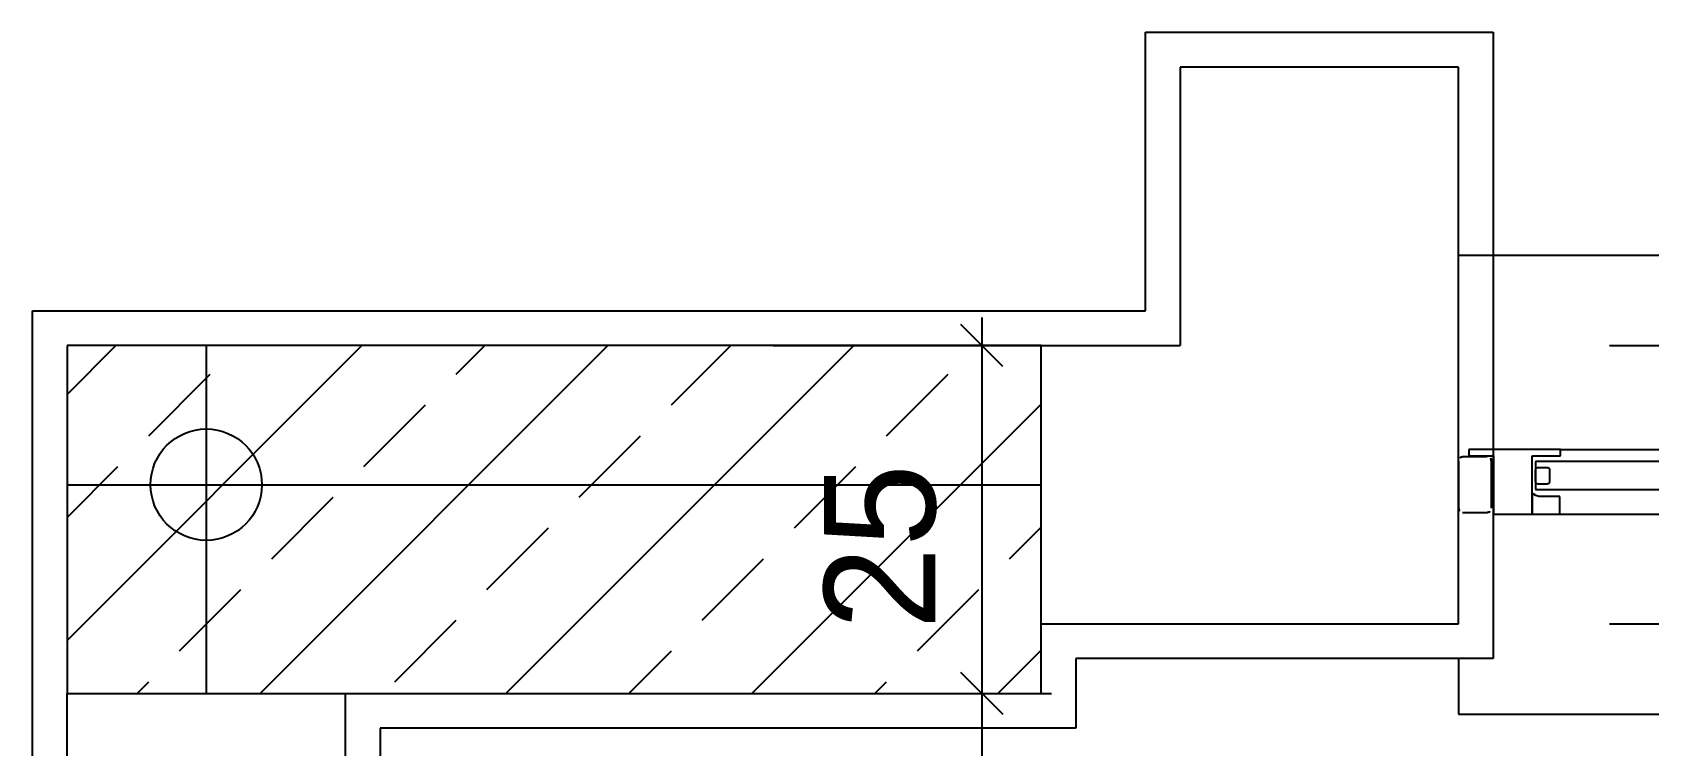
# Model space of a CAD drawing. Extents: x 182769.15 to 182771.38, y 101811.72 to 101812.21.
# Drawn here: x 182769.63089 to 182769.65413, y 101812.11407 to 101812.12432 of the extents above; entities that cross this region are included whole.
import ezdxf

# ---------------------------------------------------------------- set-up
doc = ezdxf.new("R2010")
doc.units = 0
doc.header["$MEASUREMENT"] = 0
doc.linetypes.add('DUZ', pattern=[500, 500])
doc.layers.get('0').update_dxf_attribs({"color": 1, "linetype": 'DUZ'})
for name, color, linetype in [('aks merkezleri', 1, 'Continuous'), ('DENIZLIK', 25, 'Continuous'), ('DUVAR', 7, 'Continuous'), ('iç yatay', 3, 'Continuous'), ('KAPI', 3, 'Continuous'), ('KOLON', 3, 'Continuous'), ('PENCERE', 3, 'Continuous'), ('SIVA', 1, 'Continuous'), ('TARAMA', 15, 'Continuous')]:
    doc.layers.add(name, color=color, linetype=linetype)
doc.styles.add('İÇ ÖLÇÜ', font='stylu.ttf', dxfattribs={"height": 8})

msp = doc.modelspace()

# ---------------------------------------------------------------- linework, layer by layer
at = {"color": 0, "linetype": 'ByBlock'}
for p, q in [((182769.644844, 101812.119524), (182769.644244, 101812.120124)), ((182769.644844, 101812.114524), (182769.644244, 101812.115124)), ((182769.644244, 101812.115124), (182769.644844, 101812.114524))]:
    msp.add_line(p, q, dxfattribs=at)
at = {"layer": 'aks merkezleri'}
for p, q in [((182769.633395, 101812.119824), (182769.633395, 101812.114824)), ((182769.631395, 101812.117824), (182769.645395, 101812.117824))]:
    msp.add_line(p, q, dxfattribs=at)
msp.add_circle((182769.633395, 101812.117824), 0.0008, dxfattribs=at)
at = {"layer": 'DENIZLIK'}
for p, q in [((182769.651395, 101812.120324), (182769.651395, 101812.121124)), ((182769.651395, 101812.121124), (182769.681395, 101812.121124)), ((182769.651395, 101812.115324), (182769.651395, 101812.114524)), ((182769.651395, 101812.114524), (182769.681395, 101812.114524))]:
    msp.add_line(p, q, dxfattribs=at)
at = {"layer": 'DUVAR'}
for p, q in [((182769.651395, 101812.123824), (182769.647395, 101812.123824)), ((182769.647395, 101812.123824), (182769.647395, 101812.119824)), ((182769.651395, 101812.119824), (182769.651395, 101812.123824)), ((182769.651395, 101812.115824), (182769.651395, 101812.119824)), ((182769.651395, 101812.115824), (182769.651395, 101812.119824))]:
    msp.add_line(p, q, dxfattribs=at)
at = {"layer": 'DUVAR', "ltscale": 50}
for p, q in [((182769.645395, 101812.119824), (182769.647395, 101812.119824)), ((182769.645395, 101812.115824), (182769.651395, 101812.115824)), ((182769.631395, 101812.094824), (182769.631395, 101812.114824)), ((182769.635395, 101812.090824), (182769.635395, 101812.114824))]:
    msp.add_line(p, q, dxfattribs=at)
at = {"layer": 'iç yatay'}
for p, q in [((182769.644544, 101812.120224), (182769.644544, 101812.114424)), ((182769.641544, 101812.119824), (182769.645544, 101812.119824)), ((182769.653566, 101812.119823), (182769.657566, 101812.119823)), ((182769.653566, 101812.115824), (182769.657566, 101812.115824)), ((182769.653566, 101812.115824), (182769.657566, 101812.115824)), ((182769.644544, 101812.115224), (182769.644544, 101812.090412)), ((182769.641395, 101812.114824), (182769.645544, 101812.114824)), ((182769.641395, 101812.114824), (182769.645544, 101812.114824))]:
    msp.add_line(p, q, dxfattribs=at)
at = {"layer": 'KAPI'}
for p, q in [((182769.65286, 101812.11833), (182769.651545, 101812.11833)), ((182769.651545, 101812.11833), (182769.651545, 101812.118238)), ((182769.651545, 101812.118238), (182769.651901, 101812.118238)), ((182769.651901, 101812.118238), (182769.651901, 101812.1174)), ((182769.652454, 101812.1174), (182769.652454, 101812.118238)), ((182769.652454, 101812.118238), (182769.65286, 101812.118238)), ((182769.65286, 101812.118238), (182769.65286, 101812.11833)), ((182769.651901, 101812.1174), (182769.652454, 101812.1174))]:
    msp.add_line(p, q, dxfattribs=at)
at = {"layer": 'KOLON'}
for p, q in [((182769.631395, 101812.119824), (182769.631395, 101812.114824)), ((182769.645395, 101812.119824), (182769.631395, 101812.119824)), ((182769.645395, 101812.114824), (182769.645395, 101812.119824)), ((182769.631395, 101812.114824), (182769.645395, 101812.114824))]:
    msp.add_line(p, q, dxfattribs=at)
at = {"layer": 'PENCERE'}
for p, q in [((182769.65181, 101812.118224), (182769.651455, 101812.118224)), ((182769.651395, 101812.118164), (182769.651395, 101812.117484)), ((182769.65187, 101812.117484), (182769.65187, 101812.118164)), ((182769.660395, 101812.118155), (182769.652505, 101812.118155)), ((182769.652505, 101812.118155), (182769.652505, 101812.117753)), ((182769.652505, 101812.118033), (182769.652506, 101812.11804)), ((182769.652505, 101812.117873), (182769.652505, 101812.118033)), ((182769.652505, 101812.118033), (182769.652505, 101812.118033)), ((182769.652506, 101812.11804), (182769.652507, 101812.118047)), ((182769.652507, 101812.118047), (182769.65251, 101812.118053)), ((182769.65251, 101812.118053), (182769.652513, 101812.118059)), ((182769.652513, 101812.118059), (182769.652517, 101812.118064)), ((182769.652517, 101812.118064), (182769.652522, 101812.118068)), ((182769.652522, 101812.118068), (182769.652527, 101812.118071)), ((182769.652527, 101812.118071), (182769.652533, 101812.118073)), ((182769.652533, 101812.118073), (182769.652538, 101812.118073)), ((182769.652538, 101812.118073), (182769.652672, 101812.118073)), ((182769.652672, 101812.118073), (182769.652678, 101812.118073)), ((182769.652678, 101812.118073), (182769.652683, 101812.118071)), ((182769.652683, 101812.118071), (182769.652688, 101812.118068)), ((182769.652688, 101812.118068), (182769.652693, 101812.118064)), ((182769.652693, 101812.118064), (182769.652697, 101812.118059)), ((182769.652697, 101812.118059), (182769.652701, 101812.118053)), ((182769.652701, 101812.118053), (182769.652703, 101812.118047)), ((182769.652703, 101812.118047), (182769.652705, 101812.11804)), ((182769.652705, 101812.11804), (182769.652705, 101812.118033)), ((182769.652705, 101812.118033), (182769.652705, 101812.117873)), ((182769.652506, 101812.117866), (182769.652505, 101812.117873)), ((182769.652507, 101812.117859), (182769.652506, 101812.117866)), ((182769.65251, 101812.117853), (182769.652507, 101812.117859)), ((182769.652513, 101812.117847), (182769.65251, 101812.117853)), ((182769.652517, 101812.117842), (182769.652513, 101812.117847)), ((182769.652522, 101812.117838), (182769.652517, 101812.117842)), ((182769.652527, 101812.117836), (182769.652522, 101812.117838)), ((182769.652533, 101812.117834), (182769.652527, 101812.117836)), ((182769.652538, 101812.117833), (182769.652533, 101812.117834)), ((182769.652672, 101812.117833), (182769.652538, 101812.117833)), ((182769.652538, 101812.117833), (182769.652538, 101812.117833)), ((182769.652678, 101812.117834), (182769.652672, 101812.117833)), ((182769.652683, 101812.117836), (182769.652678, 101812.117834)), ((182769.652688, 101812.117838), (182769.652683, 101812.117836)), ((182769.652693, 101812.117842), (182769.652688, 101812.117838)), ((182769.652697, 101812.117847), (182769.652693, 101812.117842)), ((182769.652701, 101812.117853), (182769.652697, 101812.117847)), ((182769.652703, 101812.117859), (182769.652701, 101812.117853)), ((182769.652705, 101812.117866), (182769.652703, 101812.117859)), ((182769.652705, 101812.117873), (182769.652705, 101812.117866)), ((182769.652468, 101812.117691), (182769.652454, 101812.117701)), ((182769.652454, 101812.117701), (182769.652454, 101812.1174)), ((182769.65251, 101812.11767), (182769.652468, 101812.117691)), ((182769.652505, 101812.117753), (182769.660395, 101812.117753)), ((182769.652552, 101812.117656), (182769.65251, 101812.11767)), ((182769.652853, 101812.117656), (182769.652552, 101812.117656)), ((182769.652853, 101812.1174), (182769.652853, 101812.117656)), ((182769.651455, 101812.117424), (182769.65181, 101812.117424)), ((182769.652454, 101812.1174), (182769.652853, 101812.1174))]:
    msp.add_line(p, q, dxfattribs=at)
at = {"layer": 'PENCERE', "color": 1}
for p, q in [((182769.65286, 101812.118329), (182769.660395, 101812.118329)), ((182769.652853, 101812.1174), (182769.660395, 101812.1174))]:
    msp.add_line(p, q, dxfattribs=at)
at = {"layer": 'PENCERE'}
for centre, start, end in [((182769.651455, 101812.118164), 90, 180), ((182769.65181, 101812.118164), 0, 90), ((182769.651455, 101812.117484), 180, 270), ((182769.65181, 101812.117484), 270, 0)]:
    msp.add_arc(centre, 0.00006, start, end, dxfattribs=at)
at = {"layer": 'SIVA'}
for p, q in [((182769.646895, 101812.120324), (182769.646895, 101812.124324)), ((182769.646895, 101812.124324), (182769.651895, 101812.124324)), ((182769.651895, 101812.124324), (182769.651895, 101812.115324)), ((182769.630895, 101812.120324), (182769.646895, 101812.120324)), ((182769.630895, 101812.095324), (182769.630895, 101812.120324)), ((182769.651895, 101812.115324), (182769.645895, 101812.115324)), ((182769.645895, 101812.115324), (182769.645895, 101812.114324)), ((182769.645895, 101812.114324), (182769.635895, 101812.114324)), ((182769.635895, 101812.114324), (182769.635895, 101812.090324))]:
    msp.add_line(p, q, dxfattribs=at)
at = {"layer": 'TARAMA'}
for p, q in [((182769.631395, 101812.119122), (182769.632097, 101812.119824)), ((182769.631395, 101812.115586), (182769.635632, 101812.119824)), ((182769.634168, 101812.114824), (182769.639168, 101812.119824)), ((182769.636988, 101812.119412), (182769.6374, 101812.119824)), ((182769.637703, 101812.114824), (182769.642703, 101812.119824)), ((182769.640081, 101812.11897), (182769.640935, 101812.119824)), ((182769.632568, 101812.118528), (182769.633452, 101812.119412)), ((182769.643175, 101812.118528), (182769.644059, 101812.119412)), ((182769.635662, 101812.118086), (182769.636546, 101812.11897)), ((182769.641239, 101812.114824), (182769.645395, 101812.11898)), ((182769.638756, 101812.117644), (182769.639639, 101812.118528)), ((182769.631395, 101812.117354), (182769.632126, 101812.118086)), ((182769.641849, 101812.117202), (182769.642733, 101812.118086)), ((182769.634336, 101812.11676), (182769.63522, 101812.117644)), ((182769.63743, 101812.116318), (182769.638314, 101812.117202)), ((182769.644943, 101812.11676), (182769.645395, 101812.117212)), ((182769.640523, 101812.115876), (182769.641407, 101812.11676)), ((182769.63301, 101812.115434), (182769.633894, 101812.116318)), ((182769.643617, 101812.115434), (182769.644501, 101812.116318)), ((182769.636104, 101812.114992), (182769.636988, 101812.115876)), ((182769.644774, 101812.114824), (182769.645395, 101812.115444)), ((182769.639471, 101812.114824), (182769.640081, 101812.115434)), ((182769.6324, 101812.114824), (182769.632568, 101812.114992)), ((182769.643007, 101812.114824), (182769.643175, 101812.114992))]:
    msp.add_line(p, q, dxfattribs=at)

# ---------------------------------------------------------------- texts
at = {"layer": 'iç yatay', "color": 11, "style": 'İÇ ÖLÇÜ'}
msp.add_text('25', height=0.0016, rotation=90, dxfattribs=at).set_placement((182769.643875, 101812.115742))

doc.saveas('drawing.dxf')
